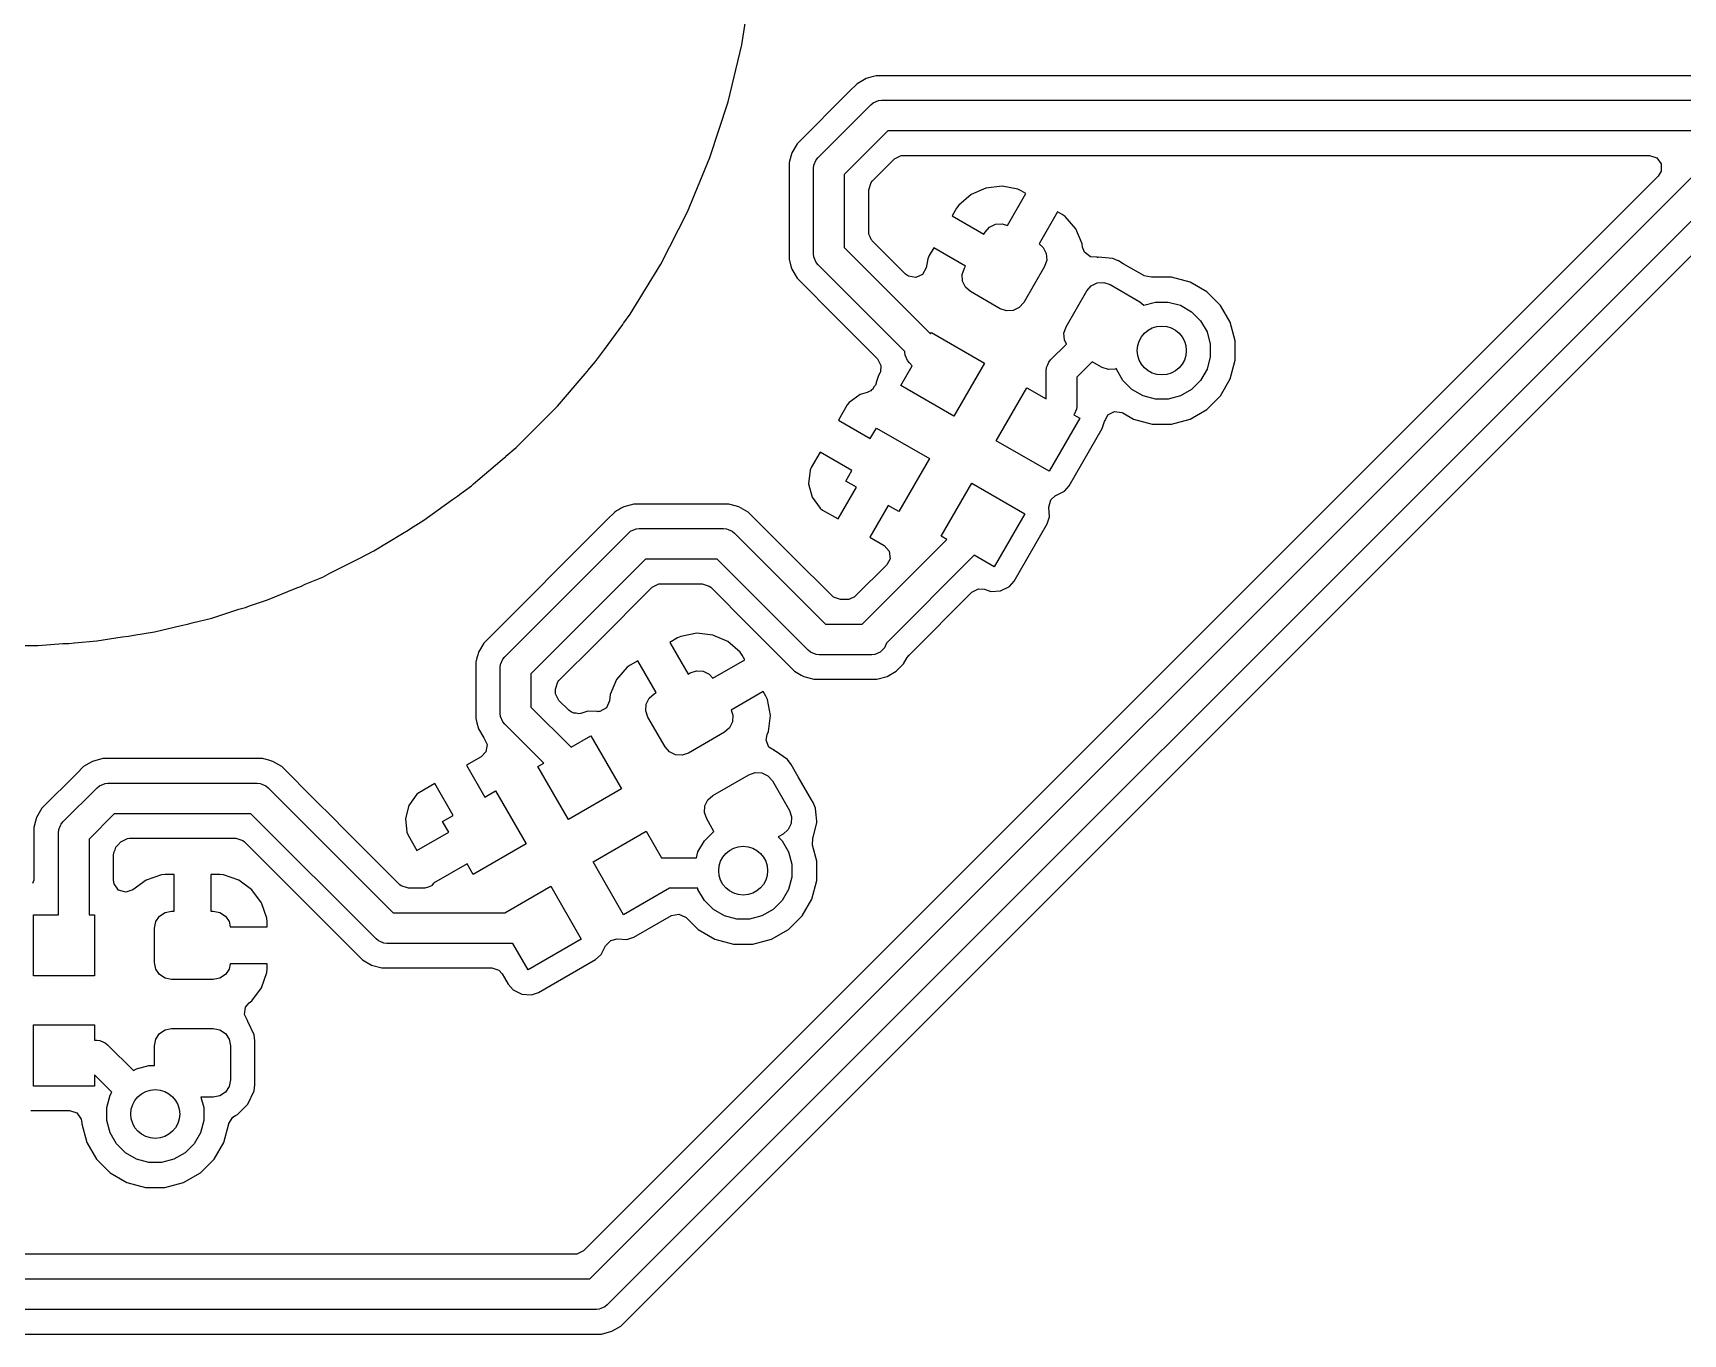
# Model space of a CAD drawing. Extents: x 0.79 to 7.64, y -5.35 to -0.98.
# Drawn here: x 1.268 to 1.798, y -3.296 to -2.878 of the extents above; entities that cross this region are included whole.
import ezdxf

# ---------------------------------------------------------------- set-up
doc = ezdxf.new("R2010")
doc.units = 0
doc.header["$MEASUREMENT"] = 0
doc.layers.add('BLACK', color=7, linetype='CONTINUOUS')

msp = doc.modelspace()

# ---------------------------------------------------------------- linework, layer by layer
at = {"layer": 'BLACK', "linetype": 'CONTINUOUS'}
for p, q in [((1.49559, -2.88154), (1.49854, -2.8629)), ((1.49118, -2.89989), (1.49559, -2.88154)), ((1.5356, -2.89239), (1.53451, -2.89302)), ((1.5371, -2.89199), (1.5356, -2.89239)), ((1.53886, -2.89152), (1.5371, -2.89199)), ((1.54224, -2.89152), (1.53886, -2.89152)), ((1.98082, -2.89152), (1.54224, -2.89152)), ((1.5303, -2.89646), (1.51337, -2.91339)), ((1.53268, -2.89408), (1.5303, -2.89646)), ((1.5303, -2.89646), (1.5303, -2.89646)), ((1.5303, -2.89646), (1.5303, -2.89646)), ((1.5303, -2.89646), (1.5303, -2.89646)), ((1.53451, -2.89302), (1.53268, -2.89408)), ((1.53451, -2.89302), (1.53451, -2.89302)), ((1.48535, -2.91784), (1.49118, -2.89989)), ((1.52014, -2.91778), (1.53707, -2.90085)), ((1.53707, -2.90085), (1.53782, -2.90024)), ((1.53782, -2.90024), (1.53959, -2.8995)), ((1.53959, -2.8995), (1.54055, -2.89941)), ((1.53959, -2.8995), (1.53959, -2.8995)), ((1.54055, -2.89941), (1.97913, -2.89941)), ((1.51337, -2.91339), (1.51168, -2.91631)), ((1.51337, -2.91339), (1.51337, -2.91339)), ((1.54259, -2.90925), (1.52854, -2.9233)), ((1.9771, -2.90925), (1.54259, -2.90925)), ((1.44678, -3.27854), (1.80754, -2.91778)), ((1.47813, -2.93528), (1.48535, -2.91784)), ((1.51096, -2.91901), (1.51081, -2.91957)), ((1.51168, -2.91631), (1.51096, -2.91901)), ((1.51096, -2.91901), (1.51096, -2.91901)), ((1.5188, -2.9203), (1.51953, -2.91853)), ((1.51953, -2.91853), (1.52014, -2.91778)), ((1.51953, -2.91853), (1.51953, -2.91853)), ((1.53758, -2.92543), (1.54472, -2.91829)), ((1.54472, -2.91829), (1.54686, -2.91719)), ((1.54686, -2.91719), (1.54747, -2.91715)), ((1.54747, -2.91715), (1.7876, -2.91715)), ((1.7876, -2.91715), (1.7899, -2.91789)), ((1.7899, -2.91789), (1.79131, -2.91984)), ((1.51081, -2.91957), (1.51081, -2.91957)), ((1.51081, -2.91957), (1.51081, -2.94713)), ((1.5187, -2.92126), (1.5188, -2.9203)), ((1.5187, -2.94882), (1.5187, -2.92126)), ((1.52854, -2.9233), (1.52854, -2.94678)), ((1.79036, -2.9238), (1.61739, -3.09677)), ((1.79131, -2.92225), (1.79036, -2.9238)), ((1.79131, -2.91984), (1.79131, -2.92225)), ((1.81306, -2.92618), (1.4523, -3.28694)), ((1.53644, -2.92818), (1.53718, -2.92589)), ((1.53644, -2.93662), (1.53644, -2.92818)), ((1.53718, -2.92589), (1.53758, -2.92543)), ((1.56934, -2.92976), (1.56539, -2.93317)), ((1.57413, -2.92768), (1.56934, -2.92976)), ((1.57932, -2.92709), (1.57413, -2.92768)), ((1.57413, -2.92768), (1.57413, -2.92768)), ((1.58445, -2.92806), (1.57932, -2.92709)), ((1.57932, -2.92709), (1.57932, -2.92709)), ((1.58104, -2.93969), (1.58698, -2.9294)), ((1.58552, -2.92855), (1.58445, -2.92806)), ((1.58445, -2.92806), (1.58445, -2.92806)), ((1.58698, -2.9294), (1.58552, -2.92855)), ((1.56471, -2.93413), (1.56327, -2.93662)), ((1.56539, -2.93317), (1.56471, -2.93413)), ((1.45669, -3.29372), (1.81519, -2.93522)), ((1.46956, -2.95209), (1.47813, -2.93528)), ((1.53644, -2.9419), (1.53644, -2.93662)), ((1.56327, -2.93662), (1.5735, -2.94252)), ((1.57389, -2.94184), (1.57531, -2.94022)), ((1.57531, -2.94022), (1.57724, -2.93927)), ((1.57724, -2.93927), (1.57938, -2.93913)), ((1.57938, -2.93913), (1.58104, -2.93969)), ((1.59721, -2.9353), (1.59127, -2.9456)), ((1.59868, -2.93615), (1.59721, -2.9353)), ((1.59721, -2.9353), (1.59721, -2.9353)), ((1.59964, -2.93683), (1.59868, -2.93615)), ((1.60304, -2.94079), (1.59964, -2.93683)), ((1.59964, -2.93683), (1.59964, -2.93683)), ((1.53648, -2.94251), (1.53644, -2.9419)), ((1.5369, -2.94332), (1.53648, -2.94251)), ((1.53718, -2.94419), (1.5369, -2.94332)), ((1.53744, -2.94437), (1.53718, -2.94419)), ((1.53758, -2.94465), (1.53744, -2.94437)), ((1.54829, -2.95537), (1.53758, -2.94465)), ((1.5735, -2.94252), (1.57389, -2.94184)), ((1.59127, -2.9456), (1.59258, -2.94675)), ((1.60513, -2.94558), (1.60304, -2.94079)), ((1.60304, -2.94079), (1.60304, -2.94079)), ((1.60525, -2.94663), (1.60513, -2.94558)), ((1.51081, -2.94713), (1.51081, -2.95051)), ((1.51081, -2.95051), (1.5114, -2.95273)), ((1.5188, -2.94978), (1.5187, -2.94882)), ((1.51901, -2.9503), (1.5188, -2.94978)), ((1.5188, -2.94978), (1.5188, -2.94978)), ((1.51953, -2.95155), (1.51901, -2.9503)), ((1.52854, -2.94678), (1.55636, -2.9746)), ((1.55544, -2.9504), (1.55488, -2.95334)), ((1.55593, -2.94934), (1.55544, -2.9504)), ((1.55544, -2.9504), (1.55544, -2.9504)), ((1.55736, -2.94685), (1.55593, -2.94934)), ((1.55593, -2.94934), (1.55593, -2.94934)), ((1.56759, -2.95275), (1.55736, -2.94685)), ((1.59258, -2.94675), (1.59353, -2.94868)), ((1.59368, -2.95083), (1.59298, -2.95287)), ((1.59353, -2.94868), (1.59368, -2.95083)), ((1.60585, -2.94831), (1.60525, -2.94663)), ((1.60773, -2.94983), (1.60585, -2.94831)), ((1.60987, -2.94994), (1.60773, -2.94983)), ((1.60987, -2.94996), (1.60987, -2.94994)), ((1.61003, -2.94995), (1.60987, -2.94996)), ((1.61013, -2.94996), (1.61003, -2.94995)), ((1.61021, -2.94993), (1.61013, -2.94996)), ((1.61492, -2.95035), (1.61021, -2.94993)), ((1.61021, -2.94993), (1.61021, -2.94993)), ((1.61666, -2.95107), (1.61492, -2.95035)), ((1.4597, -2.96818), (1.46956, -2.95209)), ((1.5114, -2.95273), (1.51168, -2.95377)), ((1.51168, -2.95377), (1.51337, -2.95669)), ((1.52014, -2.9523), (1.51953, -2.95155)), ((1.51953, -2.95155), (1.51953, -2.95155)), ((1.54809, -2.98025), (1.52014, -2.9523)), ((1.54918, -2.95603), (1.54829, -2.95537)), ((1.55155, -2.95648), (1.54918, -2.95603)), ((1.55372, -2.95545), (1.55155, -2.95648)), ((1.55488, -2.95334), (1.55372, -2.95545)), ((1.56651, -2.95547), (1.5672, -2.95343)), ((1.56665, -2.95762), (1.56651, -2.95547)), ((1.5672, -2.95343), (1.56759, -2.95275)), ((1.59298, -2.95287), (1.58629, -2.96446)), ((1.61674, -2.9511), (1.61666, -2.95107)), ((1.61827, -2.95198), (1.61674, -2.9511)), ((1.62491, -2.95582), (1.61827, -2.95198)), ((1.625, -2.95587), (1.62491, -2.95582)), ((1.62737, -2.95631), (1.625, -2.95587)), ((1.6276, -2.95628), (1.62737, -2.95631)), ((1.63382, -2.95628), (1.6276, -2.95628)), ((1.6276, -2.95628), (1.6276, -2.95628)), ((1.63983, -2.95789), (1.63382, -2.95628)), ((1.51337, -2.95669), (1.51337, -2.95669)), ((1.51337, -2.95669), (1.51337, -2.95669)), ((1.51337, -2.95669), (1.51337, -2.95669)), ((1.51337, -2.95669), (1.52643, -2.96975)), ((1.5676, -2.95955), (1.56665, -2.95762)), ((1.56922, -2.96096), (1.5676, -2.95955)), ((1.57876, -2.96648), (1.56922, -2.96096)), ((1.59993, -2.97233), (1.60662, -2.96074)), ((1.60662, -2.96074), (1.60804, -2.95912)), ((1.60804, -2.95912), (1.60997, -2.95817)), ((1.60997, -2.95817), (1.61212, -2.95803)), ((1.61212, -2.95803), (1.61415, -2.95872)), ((1.61415, -2.95872), (1.6237, -2.96423)), ((1.64523, -2.961), (1.63983, -2.95789)), ((1.64963, -2.9654), (1.64523, -2.961)), ((1.5808, -2.96717), (1.57876, -2.96648)), ((1.58487, -2.96607), (1.58294, -2.96703)), ((1.58629, -2.96446), (1.58487, -2.96607)), ((1.6237, -2.96423), (1.62492, -2.96531)), ((1.62492, -2.96531), (1.62865, -2.96431)), ((1.62865, -2.96431), (1.63276, -2.96431)), ((1.63276, -2.96431), (1.63674, -2.96537)), ((1.63674, -2.96537), (1.6403, -2.96743)), ((1.65274, -2.9708), (1.64963, -2.9654)), ((1.45144, -2.97954), (1.45729, -2.9715)), ((1.45729, -2.9715), (1.45757, -2.97113)), ((1.45757, -2.97113), (1.45763, -2.97103)), ((1.45763, -2.97103), (1.4597, -2.96818)), ((1.52643, -2.96975), (1.53929, -2.98261)), ((1.58294, -2.96703), (1.5808, -2.96717)), ((1.6403, -2.96743), (1.6432, -2.97033)), ((1.6432, -2.97033), (1.64526, -2.97389)), ((1.65435, -2.97681), (1.65274, -2.9708)), ((1.55636, -2.9746), (1.55661, -2.97416)), ((1.55661, -2.97416), (1.57366, -2.98401)), ((1.59924, -2.97437), (1.59993, -2.97233)), ((1.59938, -2.97651), (1.59924, -2.97437)), ((1.60004, -2.97787), (1.59938, -2.97651)), ((1.64526, -2.97389), (1.64632, -2.97787)), ((1.65435, -2.98303), (1.65435, -2.97681)), ((1.44891, -2.98303), (1.45144, -2.97954)), ((1.53929, -2.98261), (1.54038, -2.98476)), ((1.54809, -2.9804), (1.54809, -2.98025)), ((1.54819, -2.98136), (1.54809, -2.9804)), ((1.54892, -2.98314), (1.54819, -2.98136)), ((1.59495, -2.98296), (1.60004, -2.97787)), ((1.64632, -2.98198), (1.64526, -2.98595)), ((1.64632, -2.97787), (1.64632, -2.98198)), ((1.43635, -2.9978), (1.44526, -2.98737)), ((1.44526, -2.98737), (1.44595, -2.98659)), ((1.44595, -2.98659), (1.44613, -2.98635)), ((1.44613, -2.98635), (1.4486, -2.98345)), ((1.4486, -2.98345), (1.44891, -2.98303)), ((1.53955, -2.98794), (1.53879, -2.99016)), ((1.54007, -2.98703), (1.53955, -2.98794)), ((1.54018, -2.98673), (1.54007, -2.98703)), ((1.54038, -2.98476), (1.54018, -2.98673)), ((1.54677, -2.99121), (1.55046, -2.98482)), ((1.54953, -2.98388), (1.54892, -2.98314)), ((1.54892, -2.98314), (1.54892, -2.98314)), ((1.55046, -2.98482), (1.54953, -2.98388)), ((1.57366, -2.98401), (1.56382, -3.00105)), ((1.5935, -2.98644), (1.5936, -2.98548)), ((1.5935, -2.99546), (1.5935, -2.98644)), ((1.5936, -2.98548), (1.59364, -2.98537)), ((1.59364, -2.98537), (1.5939, -2.98476)), ((1.5939, -2.98476), (1.59433, -2.98371)), ((1.59433, -2.98371), (1.59495, -2.98296)), ((1.59433, -2.98371), (1.59433, -2.98371)), ((1.6083, -2.98353), (1.60335, -2.98848)), ((1.61149, -2.98537), (1.6083, -2.98353)), ((1.61353, -2.98606), (1.61149, -2.98537)), ((1.61568, -2.98592), (1.61353, -2.98606)), ((1.6161, -2.98572), (1.61568, -2.98592)), ((1.61616, -2.98595), (1.6161, -2.98572)), ((1.61821, -2.98951), (1.61616, -2.98595)), ((1.64526, -2.98595), (1.6432, -2.98951)), ((1.65274, -2.98905), (1.65435, -2.98303)), ((1.53594, -2.99342), (1.53371, -2.99401)), ((1.53656, -2.99305), (1.53594, -2.99342)), ((1.53708, -2.9929), (1.53656, -2.99305)), ((1.53733, -2.99259), (1.53708, -2.9929)), ((1.53776, -2.99233), (1.53733, -2.99259)), ((1.53809, -2.99163), (1.53776, -2.99233)), ((1.53858, -2.99102), (1.53809, -2.99163)), ((1.53881, -2.9904), (1.53858, -2.99102)), ((1.53879, -2.99016), (1.53881, -2.9904)), ((1.56382, -3.00105), (1.54677, -2.99121)), ((1.57746, -3.00893), (1.5873, -2.99188)), ((1.5873, -2.99188), (1.5935, -2.99546)), ((1.60335, -2.98848), (1.60335, -2.9978)), ((1.62112, -2.99241), (1.61821, -2.98951)), ((1.62468, -2.99447), (1.62112, -2.99241)), ((1.6403, -2.99241), (1.63674, -2.99447)), ((1.6432, -2.98951), (1.6403, -2.99241)), ((1.64963, -2.99444), (1.65274, -2.98905)), ((1.43343, -3.00072), (1.43635, -2.9978)), ((1.52955, -2.99742), (1.5267, -3.00235)), ((1.53014, -2.99662), (1.52955, -2.99742)), ((1.52955, -2.99742), (1.52955, -2.99742)), ((1.53371, -2.99401), (1.53014, -2.99662)), ((1.53014, -2.99662), (1.53014, -2.99662)), ((1.53371, -2.99401), (1.53371, -2.99401)), ((1.60325, -2.99876), (1.60252, -3.00054)), ((1.60335, -2.9978), (1.60325, -2.99876)), ((1.62865, -2.99553), (1.62468, -2.99447)), ((1.63276, -2.99553), (1.62865, -2.99553)), ((1.63674, -2.99447), (1.63276, -2.99553)), ((1.64523, -2.99884), (1.64963, -2.99444)), ((1.423, -3.01115), (1.43208, -3.00207)), ((1.43208, -3.00207), (1.43311, -3.00108)), ((1.43311, -3.00108), (1.43343, -3.00072)), ((1.5267, -3.00235), (1.5267, -3.00235)), ((1.5267, -3.00235), (1.53693, -3.00826)), ((1.60435, -3.00172), (1.59451, -3.01877)), ((1.60252, -3.00054), (1.60245, -3.00063)), ((1.60245, -3.00063), (1.60435, -3.00172)), ((1.61157, -3.005), (1.61233, -3.00277)), ((1.61233, -3.00277), (1.61245, -3.00241)), ((1.61233, -3.00277), (1.61233, -3.00277)), ((1.61245, -3.00241), (1.61251, -3.00243)), ((1.61251, -3.00243), (1.61336, -3.00065)), ((1.61336, -3.00065), (1.61547, -2.9995)), ((1.61547, -2.9995), (1.61786, -2.99982)), ((1.61786, -2.99982), (1.61813, -2.99996)), ((1.61813, -2.99996), (1.62158, -3.00195)), ((1.62158, -3.00195), (1.6276, -3.00356)), ((1.6276, -3.00356), (1.6276, -3.00356)), ((1.6276, -3.00356), (1.63382, -3.00356)), ((1.63382, -3.00356), (1.63983, -3.00195)), ((1.63382, -3.00356), (1.63382, -3.00356)), ((1.63983, -3.00195), (1.64523, -2.99884)), ((1.53693, -3.00826), (1.5389, -3.00485)), ((1.5389, -3.00485), (1.55595, -3.01469)), ((1.59451, -3.01877), (1.57746, -3.00893)), ((1.60095, -3.02339), (1.61157, -3.005)), ((1.41785, -3.01555), (1.41916, -3.01448)), ((1.41916, -3.01448), (1.41955, -3.0141)), ((1.41955, -3.0141), (1.41972, -3.01395)), ((1.41972, -3.01395), (1.423, -3.01115)), ((1.5208, -3.01258), (1.51795, -3.01752)), ((1.53102, -3.01849), (1.5208, -3.01258)), ((1.55595, -3.01469), (1.5461, -3.03174)), ((1.40933, -3.02282), (1.41779, -3.0156)), ((1.41779, -3.0156), (1.41785, -3.01555)), ((1.51755, -3.01843), (1.51708, -3.02282)), ((1.51795, -3.01752), (1.51755, -3.01843)), ((1.51755, -3.01843), (1.51755, -3.01843)), ((1.52906, -3.0219), (1.53102, -3.01849)), ((1.40481, -3.02619), (1.40865, -3.02341)), ((1.40865, -3.02341), (1.40933, -3.02282)), ((1.51708, -3.02282), (1.51822, -3.02709)), ((1.51708, -3.02282), (1.51708, -3.02282)), ((1.52656, -3.0341), (1.53247, -3.02387)), ((1.53247, -3.02387), (1.52906, -3.0219)), ((1.55974, -3.03961), (1.56958, -3.02257)), ((1.56958, -3.02257), (1.58663, -3.03241)), ((1.59659, -3.02655), (1.59941, -3.02516)), ((1.59941, -3.02516), (1.60095, -3.02339)), ((1.39338, -3.0345), (1.40259, -3.02781)), ((1.40259, -3.02781), (1.40417, -3.02672)), ((1.40417, -3.02672), (1.40481, -3.02619)), ((1.45765, -3.03018), (1.45684, -3.03065)), ((1.46091, -3.02931), (1.45765, -3.03018)), ((1.46429, -3.02931), (1.46091, -3.02931)), ((1.46091, -3.02931), (1.46091, -3.02931)), ((1.46452, -3.02931), (1.46429, -3.02931)), ((1.49145, -3.02931), (1.46452, -3.02931)), ((1.46452, -3.02931), (1.46452, -3.02931)), ((1.49345, -3.02985), (1.49145, -3.02931)), ((1.49145, -3.02931), (1.49145, -3.02931)), ((1.49471, -3.03018), (1.49345, -3.02985)), ((1.49763, -3.03187), (1.49471, -3.03018)), ((1.49471, -3.03018), (1.49471, -3.03018)), ((1.51822, -3.02709), (1.52082, -3.03065)), ((1.54269, -3.02977), (1.53679, -3.04)), ((1.5461, -3.03174), (1.54269, -3.02977)), ((1.5944, -3.03031), (1.595, -3.02797)), ((1.59441, -3.03033), (1.5944, -3.03031)), ((1.59461, -3.03346), (1.59441, -3.03033)), ((1.59441, -3.03033), (1.59441, -3.03033)), ((1.595, -3.02797), (1.59657, -3.02655)), ((1.59657, -3.02655), (1.59659, -3.02655)), ((1.59659, -3.02655), (1.59659, -3.02655)), ((1.38907, -3.03714), (1.39338, -3.0345)), ((1.45234, -3.03426), (1.41258, -3.07402)), ((1.45473, -3.03187), (1.45234, -3.03426)), ((1.45234, -3.03426), (1.45234, -3.03426)), ((1.45535, -3.03151), (1.45473, -3.03187)), ((1.45619, -3.03103), (1.45535, -3.03151)), ((1.45684, -3.03065), (1.45619, -3.03103)), ((1.51182, -3.04606), (1.49763, -3.03187)), ((1.49763, -3.03187), (1.49763, -3.03187)), ((1.49763, -3.03187), (1.49763, -3.03187)), ((1.52082, -3.03065), (1.52082, -3.03065)), ((1.52082, -3.03065), (1.52162, -3.03125)), ((1.52162, -3.03125), (1.52656, -3.0341)), ((1.58663, -3.03241), (1.57679, -3.04946)), ((1.58324, -3.05408), (1.59386, -3.03568)), ((1.59386, -3.03568), (1.59461, -3.03346)), ((1.37729, -3.04436), (1.38647, -3.03874)), ((1.38647, -3.03874), (1.38825, -3.03771)), ((1.38825, -3.03771), (1.38907, -3.03714)), ((1.41935, -3.07841), (1.45912, -3.03865)), ((1.45912, -3.03865), (1.45986, -3.03803)), ((1.45986, -3.03803), (1.46164, -3.0373)), ((1.46164, -3.0373), (1.4626, -3.0372)), ((1.4626, -3.0372), (1.48976, -3.0372)), ((1.48976, -3.0372), (1.49072, -3.0373)), ((1.49072, -3.0373), (1.49072, -3.0373)), ((1.49072, -3.0373), (1.49124, -3.03751)), ((1.49124, -3.03751), (1.4925, -3.03803)), ((1.4925, -3.03803), (1.4925, -3.03803)), ((1.4925, -3.03803), (1.49324, -3.03865)), ((1.49324, -3.03865), (1.52251, -3.06791)), ((1.53433, -3.06791), (1.56157, -3.04067)), ((1.53679, -3.04), (1.54145, -3.04269)), ((1.56157, -3.04067), (1.55974, -3.03961)), ((1.37249, -3.04681), (1.37729, -3.04436)), ((1.52464, -3.05888), (1.51182, -3.04606)), ((1.54145, -3.04269), (1.54306, -3.04448)), ((1.57039, -3.04576), (1.54213, -3.07403)), ((1.54306, -3.04448), (1.54331, -3.04688)), ((1.57679, -3.04946), (1.57039, -3.04576)), ((1.36079, -3.05277), (1.36313, -3.05157)), ((1.36313, -3.05157), (1.36956, -3.0483)), ((1.36956, -3.0483), (1.37149, -3.04738)), ((1.37149, -3.04738), (1.37249, -3.04681)), ((1.46464, -3.04705), (1.42776, -3.08393)), ((1.48773, -3.04705), (1.46464, -3.04705)), ((1.51699, -3.07631), (1.48773, -3.04705)), ((1.54225, -3.04882), (1.5322, -3.05888)), ((1.54331, -3.04688), (1.54225, -3.04882)), ((1.34304, -3.06015), (1.35198, -3.05645)), ((1.35198, -3.05645), (1.35401, -3.05568)), ((1.35401, -3.05568), (1.35519, -3.05512)), ((1.35519, -3.05512), (1.36047, -3.05293)), ((1.36047, -3.05293), (1.36079, -3.05277)), ((1.44906, -3.07379), (1.46676, -3.05608)), ((1.46676, -3.05608), (1.46891, -3.05499)), ((1.46891, -3.05499), (1.46952, -3.05494)), ((1.46952, -3.05494), (1.48284, -3.05494)), ((1.48284, -3.05494), (1.48513, -3.05569)), ((1.48513, -3.05569), (1.4856, -3.05608)), ((1.4856, -3.05608), (1.49809, -3.06857)), ((1.56965, -3.05767), (1.5718, -3.05657)), ((1.5718, -3.05657), (1.57366, -3.05673)), ((1.57366, -3.05673), (1.57574, -3.05744)), ((1.57887, -3.05723), (1.58169, -3.05584)), ((1.58169, -3.05584), (1.58324, -3.05408)), ((1.33592, -3.06254), (1.33728, -3.06202)), ((1.33728, -3.06202), (1.34304, -3.06015)), ((1.5251, -3.05928), (1.52464, -3.05888)), ((1.5274, -3.06002), (1.5251, -3.05928)), ((1.52944, -3.06002), (1.5274, -3.06002)), ((1.53005, -3.05997), (1.52944, -3.06002)), ((1.53086, -3.05956), (1.53005, -3.05997)), ((1.53173, -3.05928), (1.53086, -3.05956)), ((1.53192, -3.05902), (1.53173, -3.05928)), ((1.5322, -3.05888), (1.53192, -3.05902)), ((1.54944, -3.07789), (1.56965, -3.05767)), ((1.57574, -3.05744), (1.57887, -3.05723)), ((1.31734, -3.06792), (1.31886, -3.06748)), ((1.31886, -3.06748), (1.32509, -3.06598)), ((1.32509, -3.06598), (1.33384, -3.06314)), ((1.33384, -3.06314), (1.33592, -3.06254)), ((1.28809, -3.07334), (1.29631, -3.07204)), ((1.29631, -3.07204), (1.29838, -3.07179)), ((1.29838, -3.07179), (1.30006, -3.07145)), ((1.30006, -3.07145), (1.30673, -3.07039)), ((1.30673, -3.07039), (1.31524, -3.06835)), ((1.31524, -3.06835), (1.31734, -3.06792)), ((1.47493, -3.07235), (1.47244, -3.07379)), ((1.47599, -3.07186), (1.47493, -3.07235)), ((1.48113, -3.07089), (1.47599, -3.07186)), ((1.47599, -3.07186), (1.47599, -3.07186)), ((1.48631, -3.07148), (1.48113, -3.07089)), ((1.48113, -3.07089), (1.48113, -3.07089)), ((1.4911, -3.07357), (1.48631, -3.07148)), ((1.49809, -3.06857), (1.51022, -3.0807)), ((1.52251, -3.06791), (1.53433, -3.06791)), ((1.26177, -3.07482), (1.26928, -3.07482)), ((1.26928, -3.07482), (1.27716, -3.0742)), ((1.26928, -3.07482), (1.26928, -3.07482)), ((1.27716, -3.0742), (1.27917, -3.07412)), ((1.27917, -3.07412), (1.28099, -3.0739)), ((1.28099, -3.0739), (1.28809, -3.07334)), ((1.41067, -3.07778), (1.41041, -3.07876)), ((1.41089, -3.07694), (1.41067, -3.07778)), ((1.41067, -3.07778), (1.41067, -3.07778)), ((1.41258, -3.07402), (1.41089, -3.07694)), ((1.41089, -3.07694), (1.41089, -3.07694)), ((1.43679, -3.08606), (1.44906, -3.07379)), ((1.47244, -3.07379), (1.47834, -3.08402)), ((1.47244, -3.07379), (1.47244, -3.07379)), ((1.49506, -3.07697), (1.4911, -3.07357)), ((1.4911, -3.07357), (1.4911, -3.07357)), ((1.49574, -3.07793), (1.49506, -3.07697)), ((1.49659, -3.0794), (1.49574, -3.07793)), ((1.49574, -3.07793), (1.49574, -3.07793)), ((1.51774, -3.07693), (1.51699, -3.07631)), ((1.51951, -3.07766), (1.51774, -3.07693)), ((1.52047, -3.07776), (1.51951, -3.07766)), ((1.5374, -3.07776), (1.52047, -3.07776)), ((1.53836, -3.07766), (1.5374, -3.07776)), ((1.54014, -3.07693), (1.53836, -3.07766)), ((1.54149, -3.07557), (1.54014, -3.07693)), ((1.54213, -3.07403), (1.54149, -3.07557)), ((1.54882, -3.07869), (1.54944, -3.07789)), ((1.41041, -3.07876), (1.41002, -3.0802)), ((1.41002, -3.0802), (1.41002, -3.09496)), ((1.41791, -3.08189), (1.41801, -3.08093)), ((1.41791, -3.09665), (1.41791, -3.08189)), ((1.41801, -3.08093), (1.41874, -3.07916)), ((1.41874, -3.07916), (1.41935, -3.07841)), ((1.41874, -3.07916), (1.41874, -3.07916)), ((1.45876, -3.08181), (1.45535, -3.08577)), ((1.45972, -3.08113), (1.45876, -3.08181)), ((1.45876, -3.08181), (1.45876, -3.08181)), ((1.46221, -3.0797), (1.45972, -3.08113)), ((1.45972, -3.08113), (1.45972, -3.08113)), ((1.46811, -3.08992), (1.46221, -3.0797)), ((1.46221, -3.0797), (1.46221, -3.0797)), ((1.47834, -3.08402), (1.47902, -3.08363)), ((1.47902, -3.08363), (1.48106, -3.08293)), ((1.48106, -3.08293), (1.48321, -3.08307)), ((1.48321, -3.08307), (1.48514, -3.08403)), ((1.48629, -3.08534), (1.49659, -3.0794)), ((1.51022, -3.0807), (1.51022, -3.0807)), ((1.51022, -3.0807), (1.5126, -3.08309)), ((1.5126, -3.08309), (1.51476, -3.08434)), ((1.54235, -3.08478), (1.54527, -3.08309)), ((1.54527, -3.08309), (1.54766, -3.0807)), ((1.54766, -3.0807), (1.54882, -3.07869)), ((1.42776, -3.08393), (1.42776, -3.09461)), ((1.43565, -3.08881), (1.43639, -3.08652)), ((1.43565, -3.08972), (1.43565, -3.08881)), ((1.43639, -3.08652), (1.43679, -3.08606)), ((1.45535, -3.08577), (1.45327, -3.09056)), ((1.48514, -3.08403), (1.48629, -3.08534)), ((1.51476, -3.08434), (1.51553, -3.08478)), ((1.51553, -3.08478), (1.51553, -3.08478)), ((1.51553, -3.08478), (1.51553, -3.08478)), ((1.51553, -3.08478), (1.51716, -3.08521)), ((1.51716, -3.08521), (1.51879, -3.08565)), ((1.51879, -3.08565), (1.51879, -3.08565)), ((1.51879, -3.08565), (1.51879, -3.08565)), ((1.51879, -3.08565), (1.5224, -3.08565)), ((1.5224, -3.08565), (1.5224, -3.08565)), ((1.5224, -3.08565), (1.53909, -3.08565)), ((1.53909, -3.08565), (1.54235, -3.08478)), ((1.53909, -3.08565), (1.53909, -3.08565)), ((1.4357, -3.09033), (1.43565, -3.08972)), ((1.43679, -3.09248), (1.4357, -3.09033)), ((1.43996, -3.09565), (1.43679, -3.09248)), ((1.45303, -3.09261), (1.45204, -3.09481)), ((1.45327, -3.09056), (1.45303, -3.09261)), ((1.45327, -3.09056), (1.45327, -3.09056)), ((1.46472, -3.09581), (1.46486, -3.09367)), ((1.46486, -3.09367), (1.46582, -3.09174)), ((1.46582, -3.09174), (1.46743, -3.09032)), ((1.46743, -3.09032), (1.46811, -3.08992)), ((1.50249, -3.08963), (1.49219, -3.09557)), ((1.50334, -3.09109), (1.50249, -3.08963)), ((1.50383, -3.09216), (1.50334, -3.09109)), ((1.5048, -3.09729), (1.50383, -3.09216)), ((1.41002, -3.09496), (1.41002, -3.09833)), ((1.41002, -3.09833), (1.41038, -3.09968)), ((1.41801, -3.09761), (1.41791, -3.09665)), ((1.41874, -3.09938), (1.41801, -3.09761)), ((1.41935, -3.10013), (1.41874, -3.09938)), ((1.41874, -3.09938), (1.41874, -3.09938)), ((1.42776, -3.09461), (1.4407, -3.10755)), ((1.44052, -3.09599), (1.43996, -3.09565)), ((1.44079, -3.09628), (1.44052, -3.09599)), ((1.44112, -3.09635), (1.44079, -3.09628)), ((1.44156, -3.09662), (1.44112, -3.09635)), ((1.44236, -3.0966), (1.44156, -3.09662)), ((1.44315, -3.09677), (1.44236, -3.0966)), ((1.4437, -3.09671), (1.44315, -3.09677)), ((1.44382, -3.09663), (1.4437, -3.09671)), ((1.44604, -3.09588), (1.44382, -3.09663)), ((1.61739, -3.09677), (1.44465, -3.26951)), ((1.44918, -3.09608), (1.44604, -3.09588)), ((1.4492, -3.09609), (1.44918, -3.09608)), ((1.44959, -3.09605), (1.4492, -3.09609)), ((1.44994, -3.096), (1.44959, -3.09605)), ((1.45204, -3.09481), (1.44994, -3.096)), ((1.46541, -3.09785), (1.46472, -3.09581)), ((1.47093, -3.10739), (1.46541, -3.09785)), ((1.49262, -3.09937), (1.49167, -3.1013)), ((1.49219, -3.09557), (1.49276, -3.09723)), ((1.49276, -3.09723), (1.49262, -3.09937)), ((1.50421, -3.10248), (1.5048, -3.09729)), ((1.5048, -3.09729), (1.5048, -3.09729)), ((1.41038, -3.09968), (1.41089, -3.10159)), ((1.41089, -3.10159), (1.41258, -3.10451)), ((1.41258, -3.10451), (1.41274, -3.10472)), ((1.41274, -3.10472), (1.41269, -3.10475)), ((1.41269, -3.10475), (1.41365, -3.10664)), ((1.43188, -3.11265), (1.41935, -3.10013)), ((1.4407, -3.10755), (1.4471, -3.10386)), ((1.4471, -3.10386), (1.45694, -3.12091)), ((1.49005, -3.10272), (1.47846, -3.10941)), ((1.49167, -3.1013), (1.49005, -3.10272)), ((1.50347, -3.10521), (1.50379, -3.10345)), ((1.50379, -3.10345), (1.50421, -3.10248)), ((1.50421, -3.10248), (1.50421, -3.10248)), ((1.41328, -3.10902), (1.41175, -3.11063)), ((1.41365, -3.10664), (1.41328, -3.10902)), ((1.47234, -3.10901), (1.47093, -3.10739)), ((1.47427, -3.10996), (1.47234, -3.10901)), ((1.47642, -3.1101), (1.47427, -3.10996)), ((1.47846, -3.10941), (1.47642, -3.1101)), ((1.50433, -3.10746), (1.50347, -3.10521)), ((1.50613, -3.10863), (1.50433, -3.10746)), ((1.50612, -3.10865), (1.50613, -3.10863)), ((1.50627, -3.10872), (1.50612, -3.10865)), ((1.50635, -3.10877), (1.50627, -3.10872)), ((1.50643, -3.10879), (1.50635, -3.10877)), ((1.5103, -3.11151), (1.50643, -3.10879)), ((1.50643, -3.10879), (1.50643, -3.10879)), ((1.28386, -3.11376), (1.2817, -3.11593)), ((1.2863, -3.11236), (1.28386, -3.11376)), ((1.28679, -3.11207), (1.2863, -3.11236)), ((1.2863, -3.11236), (1.2863, -3.11236)), ((1.29005, -3.1112), (1.28679, -3.11207)), ((1.28679, -3.11207), (1.28679, -3.11207)), ((1.28679, -3.11207), (1.28679, -3.11207)), ((1.29342, -3.1112), (1.29005, -3.1112)), ((1.34145, -3.1112), (1.29342, -3.1112)), ((1.34345, -3.11174), (1.34145, -3.1112)), ((1.34471, -3.11207), (1.34345, -3.11174)), ((1.34763, -3.11376), (1.34471, -3.11207)), ((1.34471, -3.11207), (1.34471, -3.11207)), ((1.35831, -3.12444), (1.34763, -3.11376)), ((1.34763, -3.11376), (1.34763, -3.11376)), ((1.34763, -3.11376), (1.34763, -3.11376)), ((1.34763, -3.11376), (1.34763, -3.11376)), ((1.41175, -3.11063), (1.40709, -3.11332)), ((1.40709, -3.11332), (1.413, -3.12354)), ((1.43005, -3.1137), (1.43188, -3.11265)), ((1.43989, -3.13075), (1.43005, -3.1137)), ((1.5115, -3.11307), (1.5103, -3.11151)), ((1.51377, -3.117), (1.5115, -3.11307)), ((1.2817, -3.11593), (1.27045, -3.12717)), ((1.27723, -3.13156), (1.28825, -3.12054)), ((1.2817, -3.11593), (1.2817, -3.11593)), ((1.2817, -3.11593), (1.2817, -3.11593)), ((1.2817, -3.11593), (1.2817, -3.11593)), ((1.28825, -3.12054), (1.289, -3.11992)), ((1.289, -3.11992), (1.29077, -3.11919)), ((1.29077, -3.11919), (1.29173, -3.11909)), ((1.29077, -3.11919), (1.29077, -3.11919)), ((1.29173, -3.11909), (1.33976, -3.11909)), ((1.33976, -3.11909), (1.34072, -3.11919)), ((1.34072, -3.11919), (1.34072, -3.11919)), ((1.34072, -3.11919), (1.34124, -3.1194)), ((1.34124, -3.1194), (1.3425, -3.11992)), ((1.3425, -3.11992), (1.3425, -3.11992)), ((1.3425, -3.11992), (1.34324, -3.12054)), ((1.34324, -3.12054), (1.38349, -3.16079)), ((1.39687, -3.11922), (1.39193, -3.12207)), ((1.40277, -3.12945), (1.39687, -3.11922)), ((1.48633, -3.12305), (1.49792, -3.11636)), ((1.49792, -3.11636), (1.49996, -3.11567)), ((1.49996, -3.11567), (1.5021, -3.11581)), ((1.5021, -3.11581), (1.50403, -3.11676)), ((1.50403, -3.11676), (1.50545, -3.11837)), ((1.50545, -3.11837), (1.51096, -3.12792)), ((1.51807, -3.12444), (1.51377, -3.117)), ((1.36436, -3.13049), (1.35831, -3.12444)), ((1.39113, -3.12266), (1.38852, -3.12623)), ((1.39193, -3.12207), (1.39113, -3.12266)), ((1.413, -3.12354), (1.41641, -3.12158)), ((1.41641, -3.12158), (1.42625, -3.13862)), ((1.45694, -3.12091), (1.43989, -3.13075)), ((1.48376, -3.1264), (1.48471, -3.12447)), ((1.48471, -3.12447), (1.48633, -3.12305)), ((1.51858, -3.12533), (1.51807, -3.12444)), ((1.51934, -3.12715), (1.51858, -3.12533)), ((1.26843, -3.13135), (1.26789, -3.13335)), ((1.26877, -3.13009), (1.26843, -3.13135)), ((1.26843, -3.13135), (1.26843, -3.13135)), ((1.27045, -3.12717), (1.26877, -3.13009)), ((1.26877, -3.13009), (1.26877, -3.13009)), ((1.27045, -3.12717), (1.27045, -3.12717)), ((1.29377, -3.12894), (1.28563, -3.13708)), ((1.33773, -3.12894), (1.29377, -3.12894)), ((1.37797, -3.16919), (1.33773, -3.12894)), ((1.36718, -3.13331), (1.36436, -3.13049)), ((1.38852, -3.12623), (1.38738, -3.13049)), ((1.38738, -3.13049), (1.38786, -3.13488)), ((1.38738, -3.13049), (1.38738, -3.13049)), ((1.38852, -3.12623), (1.38852, -3.12623)), ((1.39936, -3.13142), (1.40277, -3.12945)), ((1.40133, -3.13483), (1.39936, -3.13142)), ((1.48362, -3.12854), (1.48376, -3.1264)), ((1.48431, -3.13058), (1.48362, -3.12854)), ((1.48666, -3.13464), (1.48431, -3.13058)), ((1.51096, -3.12792), (1.51165, -3.12996)), ((1.51165, -3.12996), (1.51151, -3.1321)), ((1.51944, -3.12835), (1.51934, -3.12715)), ((1.5197, -3.13127), (1.51944, -3.12835)), ((1.51975, -3.13186), (1.5197, -3.13127)), ((1.26789, -3.13335), (1.26789, -3.15014)), ((1.27579, -3.13504), (1.27588, -3.13408)), ((1.27579, -3.16142), (1.27579, -3.13504)), ((1.27588, -3.13408), (1.2759, -3.13403)), ((1.2759, -3.13403), (1.27644, -3.13274)), ((1.27644, -3.13274), (1.27662, -3.13231)), ((1.27662, -3.13231), (1.27723, -3.13156)), ((1.27662, -3.13231), (1.27662, -3.13231)), ((1.38562, -3.15175), (1.36718, -3.13331)), ((1.38786, -3.13488), (1.38786, -3.13488)), ((1.38786, -3.13488), (1.38825, -3.1358)), ((1.38825, -3.1358), (1.3911, -3.14073)), ((1.3911, -3.14073), (1.40133, -3.13483)), ((1.44776, -3.14439), (1.46481, -3.13454)), ((1.46481, -3.13454), (1.46973, -3.14307)), ((1.48357, -3.13766), (1.48648, -3.13475)), ((1.48648, -3.13475), (1.48666, -3.13464)), ((1.50895, -3.13545), (1.5073, -3.1364)), ((1.5073, -3.1364), (1.50856, -3.13766)), ((1.51056, -3.13403), (1.50895, -3.13545)), ((1.51151, -3.1321), (1.51056, -3.13403)), ((1.51833, -3.13901), (1.51845, -3.13676)), ((1.51844, -3.13676), (1.51845, -3.13671)), ((1.51845, -3.13676), (1.51844, -3.13676)), ((1.51845, -3.13671), (1.51846, -3.1366)), ((1.51846, -3.1366), (1.51852, -3.13645)), ((1.51852, -3.13645), (1.51853, -3.13643)), ((1.51853, -3.13643), (1.51975, -3.13186)), ((1.28563, -3.13708), (1.28563, -3.16142)), ((1.29352, -3.14196), (1.29362, -3.14166)), ((1.29352, -3.15028), (1.29352, -3.14196)), ((1.29357, -3.14135), (1.29399, -3.14054)), ((1.29362, -3.14166), (1.29357, -3.14135)), ((1.29399, -3.14054), (1.29427, -3.13967)), ((1.29427, -3.13967), (1.29467, -3.13921)), ((1.29467, -3.13921), (1.2959, -3.13797)), ((1.2959, -3.13797), (1.29805, -3.13688)), ((1.29805, -3.13688), (1.29865, -3.13683)), ((1.29865, -3.13683), (1.33284, -3.13683)), ((1.33284, -3.13683), (1.33513, -3.13758)), ((1.33513, -3.13758), (1.3356, -3.13797)), ((1.3356, -3.13797), (1.3712, -3.17357)), ((1.3911, -3.14073), (1.3911, -3.14073)), ((1.42625, -3.13862), (1.4092, -3.14847)), ((1.48102, -3.14307), (1.48151, -3.14122)), ((1.48151, -3.14122), (1.48357, -3.13766)), ((1.50856, -3.13766), (1.51061, -3.14122)), ((1.51061, -3.14122), (1.51168, -3.14519)), ((1.5197, -3.14413), (1.51833, -3.13901)), ((1.40724, -3.14506), (1.39642, -3.1513)), ((1.4092, -3.14847), (1.40724, -3.14506)), ((1.45761, -3.16143), (1.44776, -3.14439)), ((1.46973, -3.14307), (1.48102, -3.14307)), ((1.51168, -3.14519), (1.51168, -3.1493)), ((1.5197, -3.15036), (1.5197, -3.14413)), ((1.26789, -3.15027), (1.2675, -3.15134)), ((1.26789, -3.15014), (1.26787, -3.1502)), ((1.26787, -3.1502), (1.26789, -3.15027)), ((1.29372, -3.15152), (1.29352, -3.15028)), ((1.29515, -3.15346), (1.29372, -3.15152)), ((1.30402, -3.15026), (1.29974, -3.15342)), ((1.30895, -3.14853), (1.30402, -3.15026)), ((1.31012, -3.14843), (1.30895, -3.14853)), ((1.30895, -3.14853), (1.30895, -3.14853)), ((1.31299, -3.14843), (1.31012, -3.14843)), ((1.31299, -3.16024), (1.31299, -3.14843)), ((1.31299, -3.14843), (1.31299, -3.14843)), ((1.32768, -3.14843), (1.3248, -3.14843)), ((1.3248, -3.14843), (1.3248, -3.14843)), ((1.3248, -3.14843), (1.3248, -3.16024)), ((1.32885, -3.14853), (1.32768, -3.14843)), ((1.33378, -3.15026), (1.32885, -3.14853)), ((1.33798, -3.15336), (1.33378, -3.15026)), ((1.38609, -3.15215), (1.38562, -3.15175)), ((1.38838, -3.15289), (1.38609, -3.15215)), ((1.39474, -3.15249), (1.3937, -3.15289)), ((1.39579, -3.15215), (1.39474, -3.15249)), ((1.39585, -3.15206), (1.39579, -3.15215)), ((1.39595, -3.15202), (1.39585, -3.15206)), ((1.39642, -3.1513), (1.39595, -3.15202)), ((1.41936, -3.16079), (1.43413, -3.15226)), ((1.43413, -3.15226), (1.44397, -3.16931)), ((1.51168, -3.1493), (1.51061, -3.15327)), ((1.51809, -3.15637), (1.5197, -3.15036)), ((1.29745, -3.15418), (1.29515, -3.15346)), ((1.29974, -3.15342), (1.29745, -3.15418)), ((1.34108, -3.15756), (1.33798, -3.15336)), ((1.33798, -3.15336), (1.33798, -3.15336)), ((1.3428, -3.16249), (1.34108, -3.15756)), ((1.3935, -3.15289), (1.38838, -3.15289)), ((1.3937, -3.15289), (1.3935, -3.15289)), ((1.47237, -3.15291), (1.45761, -3.16143)), ((1.48142, -3.15291), (1.47237, -3.15291)), ((1.48151, -3.15327), (1.48142, -3.15291)), ((1.48357, -3.15683), (1.48151, -3.15327)), ((1.48648, -3.15974), (1.48357, -3.15683)), ((1.50856, -3.15683), (1.50565, -3.15974)), ((1.51061, -3.15327), (1.50856, -3.15683)), ((1.51498, -3.16176), (1.51809, -3.15637)), ((1.26772, -3.1811), (1.26772, -3.16142)), ((1.26772, -3.16142), (1.27579, -3.16142)), ((1.28563, -3.16142), (1.2874, -3.16142)), ((1.2874, -3.16142), (1.2874, -3.1811)), ((1.30711, -3.16364), (1.30831, -3.16185)), ((1.30831, -3.16185), (1.3101, -3.16066)), ((1.3101, -3.16066), (1.3122, -3.16024)), ((1.3122, -3.16024), (1.31299, -3.16024)), ((1.3248, -3.16024), (1.32559, -3.16024)), ((1.32559, -3.16024), (1.3277, -3.16066)), ((1.3277, -3.16066), (1.32949, -3.16185)), ((1.32949, -3.16185), (1.33068, -3.16364)), ((1.34291, -3.16366), (1.3428, -3.16249)), ((1.3428, -3.16249), (1.3428, -3.16249)), ((1.38349, -3.16079), (1.41936, -3.16079)), ((1.46088, -3.16866), (1.47298, -3.16168)), ((1.47298, -3.16168), (1.47533, -3.16118)), ((1.47533, -3.16118), (1.47753, -3.16216)), ((1.47753, -3.16216), (1.47768, -3.1623)), ((1.47768, -3.1623), (1.48155, -3.16616)), ((1.49004, -3.16179), (1.48648, -3.15974)), ((1.49401, -3.16286), (1.49004, -3.16179)), ((1.49812, -3.16286), (1.49401, -3.16286)), ((1.50209, -3.16179), (1.49812, -3.16286)), ((1.50565, -3.15974), (1.50209, -3.16179)), ((1.51058, -3.16616), (1.51498, -3.16176)), ((1.30669, -3.16575), (1.30711, -3.16364)), ((1.30669, -3.17677), (1.30669, -3.16575)), ((1.33068, -3.16364), (1.33102, -3.16535)), ((1.33102, -3.16535), (1.34291, -3.16535)), ((1.34291, -3.16535), (1.34291, -3.16366)), ((1.34291, -3.16535), (1.34291, -3.16535)), ((1.48155, -3.16616), (1.48694, -3.16927)), ((1.50519, -3.16927), (1.51058, -3.16616)), ((1.3712, -3.17357), (1.3712, -3.17357)), ((1.3712, -3.17357), (1.37271, -3.17508)), ((1.37872, -3.1698), (1.37797, -3.16919)), ((1.37932, -3.17005), (1.37872, -3.1698)), ((1.37872, -3.1698), (1.37872, -3.1698)), ((1.38049, -3.17053), (1.37932, -3.17005)), ((1.38145, -3.17063), (1.38049, -3.17053)), ((1.38049, -3.17053), (1.38049, -3.17053)), ((1.422, -3.17063), (1.38145, -3.17063)), ((1.42692, -3.17915), (1.422, -3.17063)), ((1.44397, -3.16931), (1.42692, -3.17915)), ((1.45035, -3.17421), (1.45174, -3.17139)), ((1.45174, -3.17139), (1.45175, -3.17137)), ((1.45174, -3.17139), (1.45174, -3.17139)), ((1.45175, -3.17137), (1.45343, -3.16965)), ((1.45343, -3.16965), (1.4555, -3.16921)), ((1.4555, -3.16921), (1.45552, -3.16921)), ((1.45552, -3.16921), (1.45552, -3.16921)), ((1.45552, -3.16921), (1.45866, -3.16941)), ((1.45866, -3.16941), (1.46088, -3.16866)), ((1.48694, -3.16927), (1.49295, -3.17089)), ((1.49295, -3.17089), (1.49295, -3.17089)), ((1.49295, -3.17089), (1.49918, -3.17089)), ((1.49918, -3.17089), (1.50519, -3.16927)), ((1.49918, -3.17089), (1.49918, -3.17089)), ((1.30711, -3.17888), (1.30669, -3.17677)), ((1.30831, -3.18067), (1.30711, -3.17888)), ((1.33068, -3.17888), (1.32949, -3.18067)), ((1.33102, -3.17717), (1.33068, -3.17888)), ((1.34291, -3.17717), (1.33102, -3.17717)), ((1.3428, -3.18003), (1.34291, -3.17886)), ((1.34291, -3.17886), (1.34291, -3.17717)), ((1.34291, -3.17717), (1.34291, -3.17717)), ((1.37271, -3.17508), (1.37359, -3.17596)), ((1.37359, -3.17596), (1.37651, -3.17765)), ((1.37651, -3.17765), (1.37977, -3.17852)), ((1.37977, -3.17852), (1.38314, -3.17852)), ((1.38314, -3.17852), (1.41519, -3.17852)), ((1.41519, -3.17852), (1.41748, -3.17927)), ((1.43019, -3.18638), (1.44859, -3.17576)), ((1.44859, -3.17576), (1.45035, -3.17421)), ((1.2874, -3.1811), (1.26772, -3.1811)), ((1.3101, -3.18186), (1.30831, -3.18067)), ((1.3122, -3.18228), (1.3101, -3.18186)), ((1.32559, -3.18228), (1.3122, -3.18228)), ((1.3277, -3.18186), (1.32559, -3.18228)), ((1.32949, -3.18067), (1.3277, -3.18186)), ((1.34108, -3.18496), (1.3428, -3.18003)), ((1.41748, -3.17927), (1.41857, -3.18047)), ((1.41857, -3.18047), (1.41929, -3.18172)), ((1.41929, -3.18172), (1.42047, -3.18377)), ((1.42047, -3.18377), (1.42047, -3.18377)), ((1.42047, -3.18377), (1.42202, -3.18554)), ((1.33597, -3.19115), (1.33713, -3.18979)), ((1.33713, -3.18979), (1.33798, -3.18916)), ((1.33798, -3.18916), (1.34108, -3.18496)), ((1.33798, -3.18916), (1.33798, -3.18916)), ((1.42202, -3.18554), (1.42484, -3.18693)), ((1.42484, -3.18693), (1.42797, -3.18713)), ((1.42797, -3.18713), (1.43019, -3.18638)), ((1.33559, -3.19353), (1.33597, -3.19115)), ((1.33656, -3.19544), (1.33559, -3.19353)), ((1.26772, -3.21654), (1.26772, -3.19685)), ((1.26772, -3.19685), (1.2874, -3.19685)), ((1.2874, -3.19685), (1.2874, -3.20177)), ((1.30711, -3.20143), (1.30831, -3.19965)), ((1.30831, -3.19965), (1.3101, -3.19845)), ((1.3101, -3.19845), (1.3122, -3.19803)), ((1.3122, -3.19803), (1.32559, -3.19803)), ((1.32559, -3.19803), (1.3277, -3.19845)), ((1.3277, -3.19845), (1.32949, -3.19965)), ((1.32949, -3.19965), (1.33068, -3.20143)), ((1.33655, -3.19546), (1.33656, -3.19544)), ((1.33664, -3.19559), (1.33655, -3.19546)), ((1.33668, -3.19568), (1.33664, -3.19559)), ((1.33674, -3.19574), (1.33668, -3.19568)), ((1.33874, -3.20002), (1.33674, -3.19574)), ((1.33674, -3.19574), (1.33674, -3.19574)), ((1.33674, -3.19574), (1.33674, -3.19574)), ((1.339, -3.20197), (1.33874, -3.20002)), ((1.33874, -3.20002), (1.33874, -3.20002)), ((1.2874, -3.20177), (1.28811, -3.20177)), ((1.28811, -3.20177), (1.28907, -3.20187)), ((1.28907, -3.20187), (1.28907, -3.20187)), ((1.28907, -3.20187), (1.28932, -3.20197)), ((1.28932, -3.20197), (1.29084, -3.2026)), ((1.29084, -3.2026), (1.29084, -3.2026)), ((1.29084, -3.2026), (1.29159, -3.20321)), ((1.29159, -3.20321), (1.29992, -3.21154)), ((1.30669, -3.20354), (1.30711, -3.20143)), ((1.30669, -3.20991), (1.30669, -3.20354)), ((1.33068, -3.20143), (1.3311, -3.20354)), ((1.3311, -3.20354), (1.3311, -3.21457)), ((1.339, -3.21614), (1.339, -3.20197)), ((1.29992, -3.21154), (1.30091, -3.21097)), ((1.30091, -3.21097), (1.30488, -3.20991)), ((1.30488, -3.20991), (1.30669, -3.20991)), ((1.29296, -3.2185), (1.2874, -3.21295)), ((1.2874, -3.21295), (1.2874, -3.21654)), ((1.3311, -3.21457), (1.33068, -3.21668)), ((1.33874, -3.21809), (1.339, -3.21614)), ((1.2874, -3.21654), (1.26772, -3.21654)), ((1.29132, -3.22346), (1.29239, -3.21949)), ((1.29239, -3.21949), (1.29296, -3.2185)), ((1.32559, -3.22008), (1.32164, -3.22008)), ((1.32164, -3.22008), (1.32255, -3.22346)), ((1.3277, -3.21966), (1.32559, -3.22008)), ((1.32949, -3.21846), (1.3277, -3.21966)), ((1.33068, -3.21668), (1.32949, -3.21846)), ((1.33674, -3.22237), (1.33874, -3.21809)), ((1.26694, -3.22443), (1.2794, -3.22443)), ((1.2794, -3.22443), (1.28169, -3.22517)), ((1.28169, -3.22517), (1.2831, -3.22712)), ((1.29132, -3.22758), (1.29132, -3.22346)), ((1.32255, -3.22346), (1.32255, -3.22758)), ((1.3306, -3.22856), (1.33191, -3.22654)), ((1.33191, -3.22654), (1.33271, -3.22604)), ((1.33271, -3.22604), (1.3334, -3.22572)), ((1.3334, -3.22572), (1.33674, -3.22237)), ((1.2831, -3.22712), (1.28329, -3.22833)), ((1.28329, -3.22833), (1.28329, -3.22863)), ((1.28329, -3.22863), (1.2849, -3.23465)), ((1.29239, -3.23155), (1.29132, -3.22758)), ((1.29444, -3.23511), (1.29239, -3.23155)), ((1.32148, -3.23155), (1.31943, -3.23511)), ((1.32255, -3.22758), (1.32148, -3.23155)), ((1.32897, -3.23465), (1.33058, -3.22863)), ((1.33058, -3.22863), (1.3306, -3.22856)), ((1.33058, -3.22863), (1.33058, -3.22863)), ((1.2849, -3.23465), (1.28802, -3.24004)), ((1.29735, -3.23801), (1.29444, -3.23511)), ((1.31943, -3.23511), (1.31652, -3.23801)), ((1.32585, -3.24004), (1.32897, -3.23465)), ((1.28802, -3.24004), (1.29242, -3.24444)), ((1.30091, -3.24007), (1.29735, -3.23801)), ((1.30488, -3.24113), (1.30091, -3.24007)), ((1.30899, -3.24113), (1.30488, -3.24113)), ((1.31296, -3.24007), (1.30899, -3.24113)), ((1.31652, -3.23801), (1.31296, -3.24007)), ((1.32145, -3.24444), (1.32585, -3.24004)), ((1.29242, -3.24444), (1.29781, -3.24755)), ((1.29781, -3.24755), (1.30382, -3.24916)), ((1.31005, -3.24916), (1.31606, -3.24755)), ((1.31606, -3.24755), (1.32145, -3.24444)), ((1.30382, -3.24916), (1.30382, -3.24916)), ((1.30382, -3.24916), (1.31005, -3.24916)), ((1.31005, -3.24916), (1.31005, -3.24916)), ((1.4419, -3.27065), (1.07385, -3.27065)), ((1.44251, -3.2706), (1.4419, -3.27065)), ((1.44465, -3.26951), (1.44251, -3.2706)), ((1.06897, -3.27854), (1.44678, -3.27854)), ((1.44882, -3.28839), (1.06693, -3.28839)), ((1.44978, -3.28829), (1.44882, -3.28839)), ((1.4503, -3.28808), (1.44978, -3.28829)), ((1.44978, -3.28829), (1.44978, -3.28829)), ((1.45155, -3.28756), (1.4503, -3.28808)), ((1.4523, -3.28694), (1.45155, -3.28756)), ((1.45155, -3.28756), (1.45155, -3.28756)), ((1.45051, -3.29628), (1.45377, -3.29541)), ((1.45377, -3.29541), (1.45669, -3.29372)), ((1.45377, -3.29541), (1.45377, -3.29541)), ((1.45377, -3.29541), (1.45377, -3.29541)), ((1.45669, -3.29372), (1.45669, -3.29372)), ((1.45669, -3.29372), (1.45669, -3.29372)), ((1.06524, -3.29628), (1.45051, -3.29628)), ((1.45051, -3.29628), (1.45051, -3.29628))]:
    msp.add_line(p, q, dxfattribs=at)
at = {"layer": 'BLACK'}
for centre in [(1.63071, -2.97992), (1.49606, -3.14724), (1.30694, -3.22552)]:
    msp.add_circle(centre, 0.00787, dxfattribs=at)

doc.saveas('drawing.dxf')
